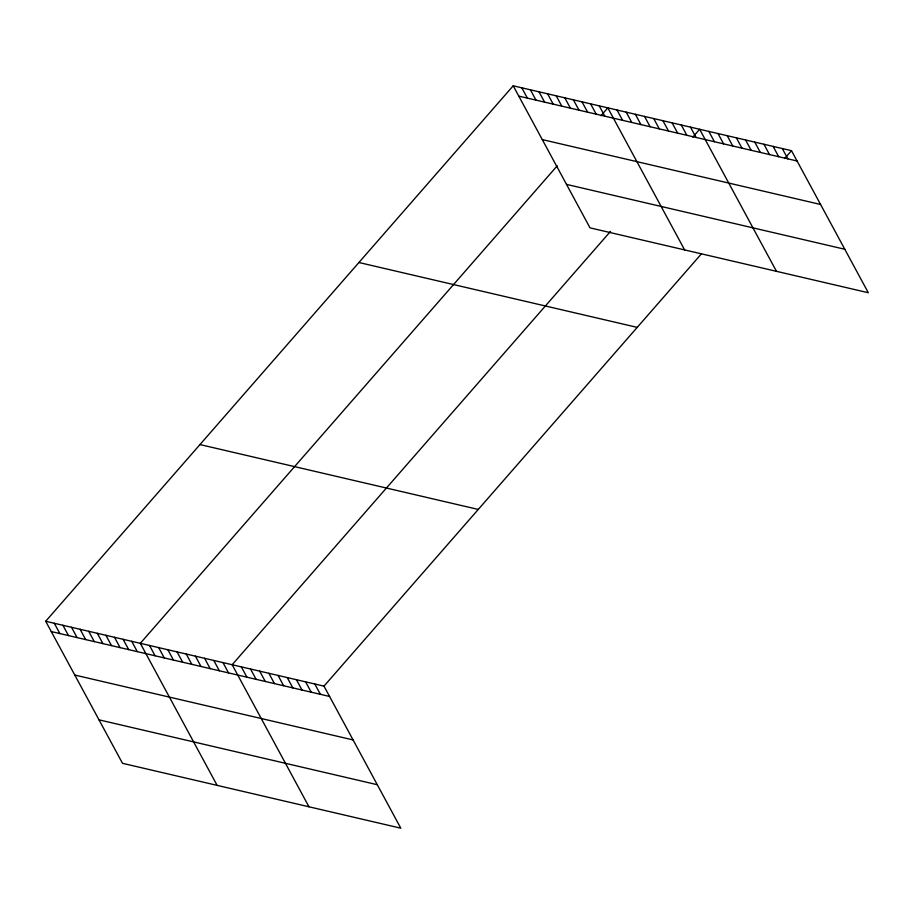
<?xml version="1.0" encoding="UTF-8"?>
<svg xmlns="http://www.w3.org/2000/svg" width="914" height="914" viewBox="0 0 914 914"><rect width="100%" height="100%" fill="white"/><g stroke="black" fill="none" stroke-linecap="round" stroke-linejoin="round"><path stroke-width="1.37" d="M45.7 621.269L323.99 686.14L400.8 828.198L122.51 763.316L45.7 621.269L513.2 85.802L791.49 150.684L868.3 292.731L590.01 227.86L513.2 85.802M557.254 165.788L140.322 643.319L217.121 785.377M600.966 115.712L607.821 107.863L684.632 249.91M610.518 231.368L232.156 664.729L308.966 806.788M692.801 137.123L699.656 129.274L776.466 271.321M323.99 686.14L701.495 253.761M784.635 158.533L791.49 150.684M518.775 96.119L797.065 160.99M542.288 139.591L820.578 204.473M566.497 184.388L844.799 249.259M358.928 262.512L637.218 327.383M199.972 444.57L478.262 509.441M51.275 631.574L329.566 696.457M74.777 675.046L353.078 739.929M98.998 719.844L377.288 784.715M782.304 148.536L787.879 158.853M773.13 146.4L778.705 156.717M763.944 144.263L769.519 154.569M754.758 142.116L760.334 152.432M745.573 139.979L751.148 150.284M736.387 137.843L741.962 148.148M727.213 135.695L732.788 146.012M718.027 133.558L723.602 143.864M708.841 131.41L714.417 141.727M690.47 127.137L696.045 137.443M681.284 124.99L686.86 135.306M672.11 122.853L677.685 133.158M662.924 120.705L668.5 131.022M653.739 118.569L659.314 128.885M644.553 116.432L650.128 126.738M635.367 114.284L640.942 124.601M626.193 112.148L631.768 122.453M617.007 110L622.583 120.317M599.218 105.864L604.794 116.169M590.615 103.853L596.191 114.17M582.012 101.854L587.588 112.159M573.409 99.843L578.985 110.16M564.806 97.832L570.382 108.149M556.215 95.833L561.79 106.138M547.612 93.822L553.187 104.139M539.009 91.823L544.584 102.128M530.406 89.812L535.981 100.129M521.803 87.813L527.378 98.118M314.804 684.003L320.38 694.309M305.619 681.855L311.194 692.172M296.444 679.719L302.02 690.036M287.259 677.582L292.834 687.888M278.073 675.435L283.648 685.751M268.887 673.298L274.463 683.603M259.702 671.15L265.277 681.467M250.527 669.014L256.103 679.331M241.342 666.877L246.917 677.183M222.97 662.593L228.546 672.898M213.785 660.456L219.36 670.762M204.599 658.309L210.174 668.625M195.425 656.172L201 666.477M186.239 654.024L191.814 664.341M177.053 651.888L182.629 662.193M167.868 649.751L173.443 660.057M158.682 647.603L164.257 657.92M149.508 645.467L155.083 655.772M131.719 641.32L137.294 651.625M123.116 639.309L128.691 649.626M114.513 637.309L120.088 647.615M105.91 635.299L111.485 645.615M97.307 633.299L102.882 643.605M88.704 631.288L94.279 641.605M80.112 629.289L85.688 639.594M71.509 627.278L77.084 637.595M62.906 625.279L68.481 635.584M54.303 623.268L59.878 633.585"/></g></svg>
